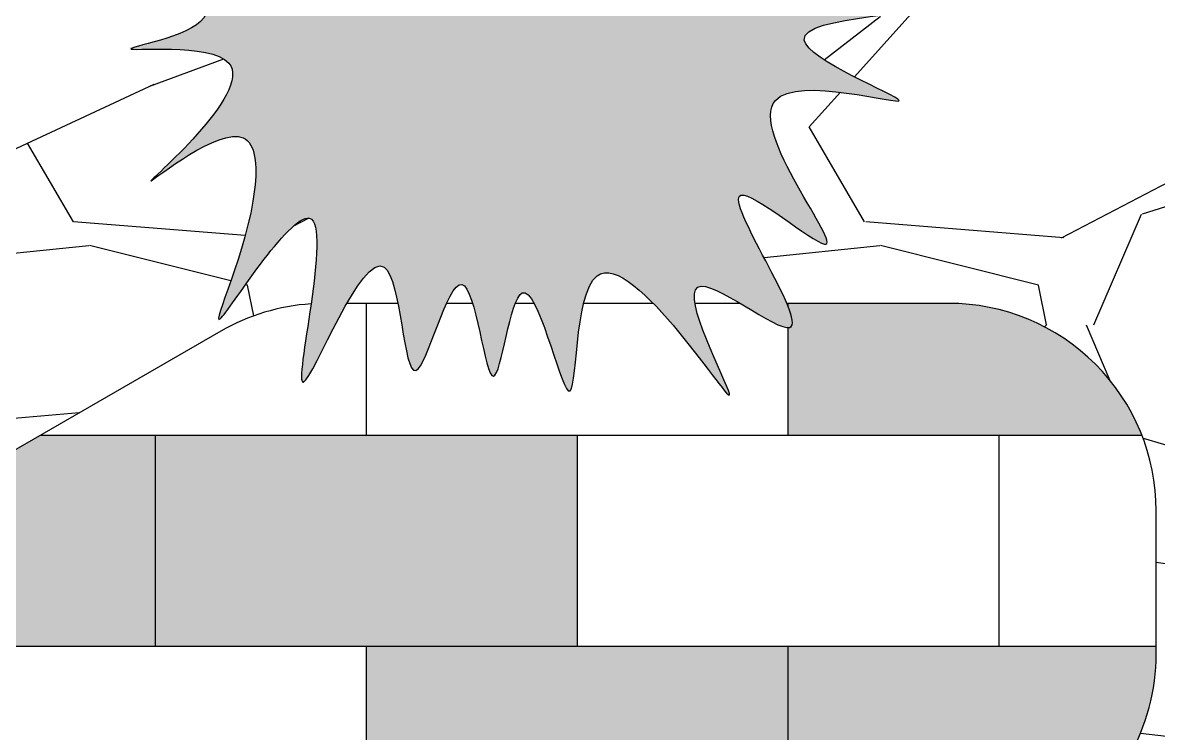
# Model space of a CAD drawing. Header units: metres. Extents: x 1203 to 2640, y 535 to 1122.
# Drawn here: x 1291.07 to 1302.01, y 559.99 to 566.84 of the extents above; entities that cross this region are included whole.
import ezdxf

# ---------------------------------------------------------------- set-up
doc = ezdxf.new("R2010")
doc.units = ezdxf.units.M
doc.layers.add('Layer1', color=105, linetype='Continuous')
doc.layers.add('line work', color=7, linetype='Continuous')
picture_1 = doc.add_image_def('image1.png', size_in_pixel=(941, 730))

msp = doc.modelspace()

# ---------------------------------------------------------------- hatches: boundary and pattern name
at = {"layer": 'line work', "lineweight": -3}
h = msp.add_hatch(color=256, dxfattribs=at)
h.dxf.hatch_style = 1
h.set_gradient(color1=(76, 153, 0), color2=(88, 186, 72))
edge = h.paths.add_edge_path()
edge.add_spline(control_points=[(1295.691, 570.412), (1295.9, 571.144), (1296.361, 572.759), (1295.924, 568.714), (1297.618, 572.677), (1296.328, 568.247), (1298.818, 571.414), (1297.012, 568.767), (1299.588, 569.718), (1297.471, 568.261), (1300.739, 568.503), (1297.462, 567.637), (1301.301, 566.911), (1297.528, 566.916), (1300.449, 565.765), (1297.311, 566.702), (1299.572, 563.963), (1297.273, 565.921), (1299.213, 563.138), (1297.03, 564.939), (1298.54, 562.082), (1296.299, 565.724), (1296.471, 562.313), (1295.863, 565.08), (1295.597, 562.631), (1295.359, 565.165), (1294.754, 562.613), (1294.698, 565.57), (1293.329, 561.992), (1294.225, 565.539), (1293.341, 564.517), (1292.704, 563.537), (1293.378, 564.93), (1293.284, 566.087), (1291.497, 564.652), (1294.04, 566.782), (1291.403, 566.483), (1293.579, 566.87), (1291.402, 567.905), (1293.711, 567.555), (1291.447, 569.437), (1294.256, 567.646), (1292.495, 570.435), (1294.685, 568.645), (1292.502, 572.417), (1294.89, 568.723), (1294.46, 571.628), (1295.182, 569.771), (1295.564, 570.251), (1295.691, 570.412)], knot_values=[0, 0, 0, 0, 1.384531, 3.052251, 4.512271, 6.230514, 7.646267, 8.837739, 9.946582, 10.833662, 12.178284, 13.333393, 14.808876, 16.18735, 17.271419, 18.463426, 19.926367, 20.858036, 22.216554, 23.184687, 24.253958, 25.961528, 27.103648, 28.144637, 28.994401, 29.931759, 30.873696, 31.916448, 33.269246, 34.849071, 35.495987, 36.149892, 37.43998, 37.950747, 38.930304, 40.29043, 41.243068, 42.036768, 43.076867, 43.892621, 45.052961, 46.218807, 47.576959, 48.432607, 50.070744, 51.677962, 52.681278, 53.664047, 54.157458, 54.157458, 54.157458, 54.157458], degree=3, periodic=0)
h = msp.add_hatch(dxfattribs=at)
h.set_pattern_fill('GRAVEL', color=8, scale=0.3)
edge = h.paths.add_edge_path()
edge.add_line((1301.955, 555.829), (1302.033, 555.823))
edge.add_line((1302.033, 555.823), (1305.517, 561.857))
edge.add_line((1305.517, 561.857), (1305.765, 562.286))
edge.add_arc((1304.033, 563.286), 2, 330, 390)
edge.add_line((1305.765, 564.286), (1303.385, 568.408))
edge.add_line((1303.385, 568.408), (1300.446, 569.195))
edge.add_line((1300.446, 569.195), (1299.637, 568.901))
edge.add_line((1299.637, 568.901), (1298.49, 568.483))
edge.add_spline(control_points=[(1298.49, 568.483), (1298.84, 568.356), (1300.493, 568.438), (1297.462, 567.637), (1301.301, 566.911), (1297.528, 566.916), (1300.449, 565.765), (1297.311, 566.702), (1299.572, 563.963), (1297.489, 565.737), (1298.282, 564.493), (1298.434, 564.135)], knot_values=[11.132317, 11.132317, 11.132317, 11.132317, 12.178284, 13.333393, 14.808876, 16.18735, 17.271419, 18.463426, 19.926367, 20.858036, 21.863747, 21.863747, 21.863747, 21.863747], degree=3, periodic=0)
edge.add_line((1298.434, 564.135), (1299.992, 564.135))
edge.add_arc((1299.992, 562.135), 2, 0, 90, ccw=False)
edge.add_line((1301.992, 562.135), (1301.992, 560.757))
edge.add_arc((1299.992, 560.757), 2, -30, 0, ccw=False)
edge.add_line((1301.724, 559.757), (1297.112, 551.77))
edge.add_line((1297.112, 551.77), (1295.127, 548.332))
edge.add_line((1295.127, 548.332), (1298.459, 548.332))
edge.add_line((1298.459, 548.332), (1301.955, 555.829))
h = msp.add_hatch(dxfattribs=at)
h.set_pattern_fill('GRAVEL', color=8, scale=0.3)
edge = h.paths.add_edge_path()
edge.add_arc((1290.218, 559.962), 2, 120, 155, ccw=False)
edge.add_line((1289.218, 561.694), (1292.982, 563.867))
edge.add_arc((1293.982, 562.135), 2, 93.7594, 120, ccw=False)
edge.add_spline(control_points=[(1293.851, 564.13), (1293.907, 564.523), (1293.982, 565.258), (1293.341, 564.517), (1292.704, 563.537), (1293.378, 564.93), (1293.284, 566.087), (1291.497, 564.652), (1293.356, 566.21), (1293.03, 566.478), (1293.012, 566.49)], knot_values=[34.060732, 34.060732, 34.060732, 34.060732, 34.849071, 35.495987, 36.149892, 37.43998, 37.950747, 38.930304, 40.29043, 40.358337, 40.358337, 40.358337, 40.358337], degree=3, periodic=0)
edge.add_line((1293.012, 566.49), (1292.306, 566.233))
edge.add_line((1292.306, 566.233), (1287.109, 563.809))
edge.add_spline(control_points=[(1287.109, 563.809), (1287.179, 563.683), (1287.236, 563.547), (1287.044, 563.668), (1286.948, 563.734)], knot_values=[19.519678, 19.519678, 19.519678, 19.519678, 19.926367, 20.21313, 20.21313, 20.21313, 20.21313], degree=3, periodic=0)
edge.add_line((1286.948, 563.734), (1286.585, 563.565))
edge.add_arc((1284.614, 563.902), 2, 348.2247, 350.2879, ccw=False)
edge.add_spline(control_points=[(1286.572, 563.494), (1286.739, 563.176), (1287.035, 562.623), (1286.595, 562.894), (1286.414, 563.002)], knot_values=[21.503994, 21.503994, 21.503994, 21.503994, 22.216554, 22.680255, 22.680255, 22.680255, 22.680255], degree=3, periodic=0)
edge.add_line((1286.414, 563.002), (1286.175, 562.343))
edge.add_spline(control_points=[(1286.175, 562.343), (1286.211, 562.261), (1286.281, 562.101), (1286.217, 562.174), (1286.146, 562.265)], knot_values=[24.011309, 24.011309, 24.011309, 24.011309, 24.253958, 24.628912, 24.628912, 24.628912, 24.628912], degree=3, periodic=0)
edge.add_line((1286.146, 562.265), (1284.145, 556.767))
edge.add_line((1284.145, 556.767), (1283.968, 556.405))
edge.add_line((1283.968, 556.405), (1286.353, 556.405))
edge.add_line((1286.353, 556.405), (1288.406, 560.807))
h = msp.add_hatch(color=9, dxfattribs=at)
h.dxf.hatch_style = 1
edge = h.paths.add_edge_path()
edge.add_line((1299.992, 564.135), (1298.448, 564.135))
edge.add_line((1298.448, 564.135), (1298.448, 564.101))
edge.add_spline(control_points=[(1298.434, 564.135), (1298.487, 564.009), (1298.511, 563.91), (1298.454, 563.9), (1298.448, 563.9)], knot_values=[21.863747, 21.863747, 21.863747, 21.863747, 22.216554, 22.251799, 22.251799, 22.251799, 22.251799], degree=3, periodic=0)
edge.add_line((1298.448, 563.9), (1298.448, 562.864))
edge.add_line((1298.448, 562.864), (1301.854, 562.864))
edge.add_arc((1299.992, 562.135), 2, 21.3854, 90)
h = msp.add_hatch(color=9, dxfattribs=at)
h.dxf.hatch_style = 1
h.paths.add_polyline_path([(1292.352, 562.864), (1291.245, 562.864), (1289.218, 561.694, 0.150351), (1288.417, 560.832), (1292.352, 560.832)])
h = msp.add_hatch(color=8, dxfattribs=at)
h.dxf.hatch_style = 1
h.paths.add_polyline_path([(1296.416, 562.864), (1292.352, 562.864), (1292.352, 560.832), (1296.416, 560.832)])
h = msp.add_hatch(color=9, dxfattribs=at)
h.dxf.hatch_style = 1
h.paths.add_polyline_path([(1298.448, 560.832), (1294.384, 560.832), (1294.384, 558.8), (1298.448, 558.8)])
h = msp.add_hatch(color=8, dxfattribs=at)
h.dxf.hatch_style = 1
h.paths.add_polyline_path([(1301.992, 560.757), (1301.992, 560.832), (1298.448, 560.832), (1298.448, 558.8), (1301.171, 558.8), (1301.724, 559.757, 0.131652)])

# ---------------------------------------------------------------- linework, layer by layer
at = {"layer": 'Layer1'}
msp.add_spline([(1295.691, 570.412), (1296.163, 571.714), (1296.301, 570.052), (1297.105, 571.271), (1297.05, 569.553), (1298.131, 570.467), (1297.77, 569.332), (1298.879, 569.332), (1298.325, 568.639), (1299.628, 568.307), (1298.63, 567.725), (1299.933, 567.033), (1298.602, 566.673), (1299.517, 566.091), (1298.325, 566.091), (1298.796, 564.706), (1297.992, 565.177), (1298.463, 563.903), (1297.576, 564.291), (1297.881, 563.266), (1296.606, 564.401), (1296.329, 563.293), (1295.885, 564.235), (1295.608, 563.432), (1295.303, 564.318), (1294.86, 563.487), (1294.555, 564.484), (1293.779, 563.376), (1293.834, 564.955), (1293.363, 564.512), (1292.975, 563.986), (1293.307, 565.232), (1293.196, 565.731), (1292.309, 565.315), (1293.058, 566.451), (1292.115, 566.59), (1292.836, 566.922), (1292.143, 567.698), (1292.947, 567.836), (1292.309, 568.806), (1293.418, 568.445), (1293.141, 569.775), (1293.917, 569.415), (1293.39, 570.966), (1294.555, 569.858), (1294.666, 570.855), (1295.303, 570.107), (1295.691, 570.412)], degree=3, dxfattribs=at)
at = {"layer": 'line work', "lineweight": -3}
msp.add_line((1286.585, 563.565), (1292.338, 566.248), dxfattribs=at)
at = {"layer": 'line work', "color": 7, "linetype": 'Continuous', "lineweight": -3}
for p, q in [((1294.384, 562.864), (1294.384, 564.135)), ((1298.448, 564.1), (1298.448, 564.135)), ((1298.448, 562.864), (1298.448, 563.9)), ((1291.245, 562.864), (1301.854, 562.864)), ((1292.352, 560.832), (1292.352, 562.864)), ((1296.416, 560.832), (1296.416, 562.864)), ((1300.48, 560.832), (1300.48, 562.864)), ((1288.417, 560.832), (1301.992, 560.832)), ((1294.384, 558.8), (1294.384, 560.832)), ((1298.448, 558.8), (1298.448, 560.832))]:
    msp.add_line(p, q, dxfattribs=at)
at = {"layer": 'line work', "lineweight": -3}
for points in [[(1292.297, 566.229), (1293.012, 566.49)], [(1294.687, 564.135), (1294.196, 564.135)], [(1295.407, 564.135), (1295.156, 564.135)], [(1296, 564.135), (1295.819, 564.135)], [(1297.147, 564.135), (1296.476, 564.135)], [(1297.986, 564.135), (1297.549, 564.135)]]:
    msp.add_lwpolyline(points, dxfattribs=at)
msp.add_lwpolyline([(1293.851, 564.13, 0.114999), (1292.982, 563.867), (1289.218, 561.694, 0.153915), (1288.406, 560.807), (1284.999, 553.501, 0.267949), (1285.173, 551.509), (1288.33, 547, 0.267949), (1290.143, 546.155), (1291.89, 546.308), (1292.562, 546.552), (1294.405, 547.617, 0.131652), (1295.137, 548.349), (1297.112, 551.77), (1301.724, 559.757, 0.131652), (1301.992, 560.757), (1301.992, 562.135, 0.414214), (1299.992, 564.135), (1298.434, 564.135)], format="xyb", dxfattribs=at)

# ---------------------------------------------------------------- pictures from other files: only their frames are drawn
image = msp.add_image(picture_1, insert=(1202.937, 535.439), size_in_units=(167.273, 129.765))
image.dxf.flags = 6

doc.saveas('drawing.dxf')
